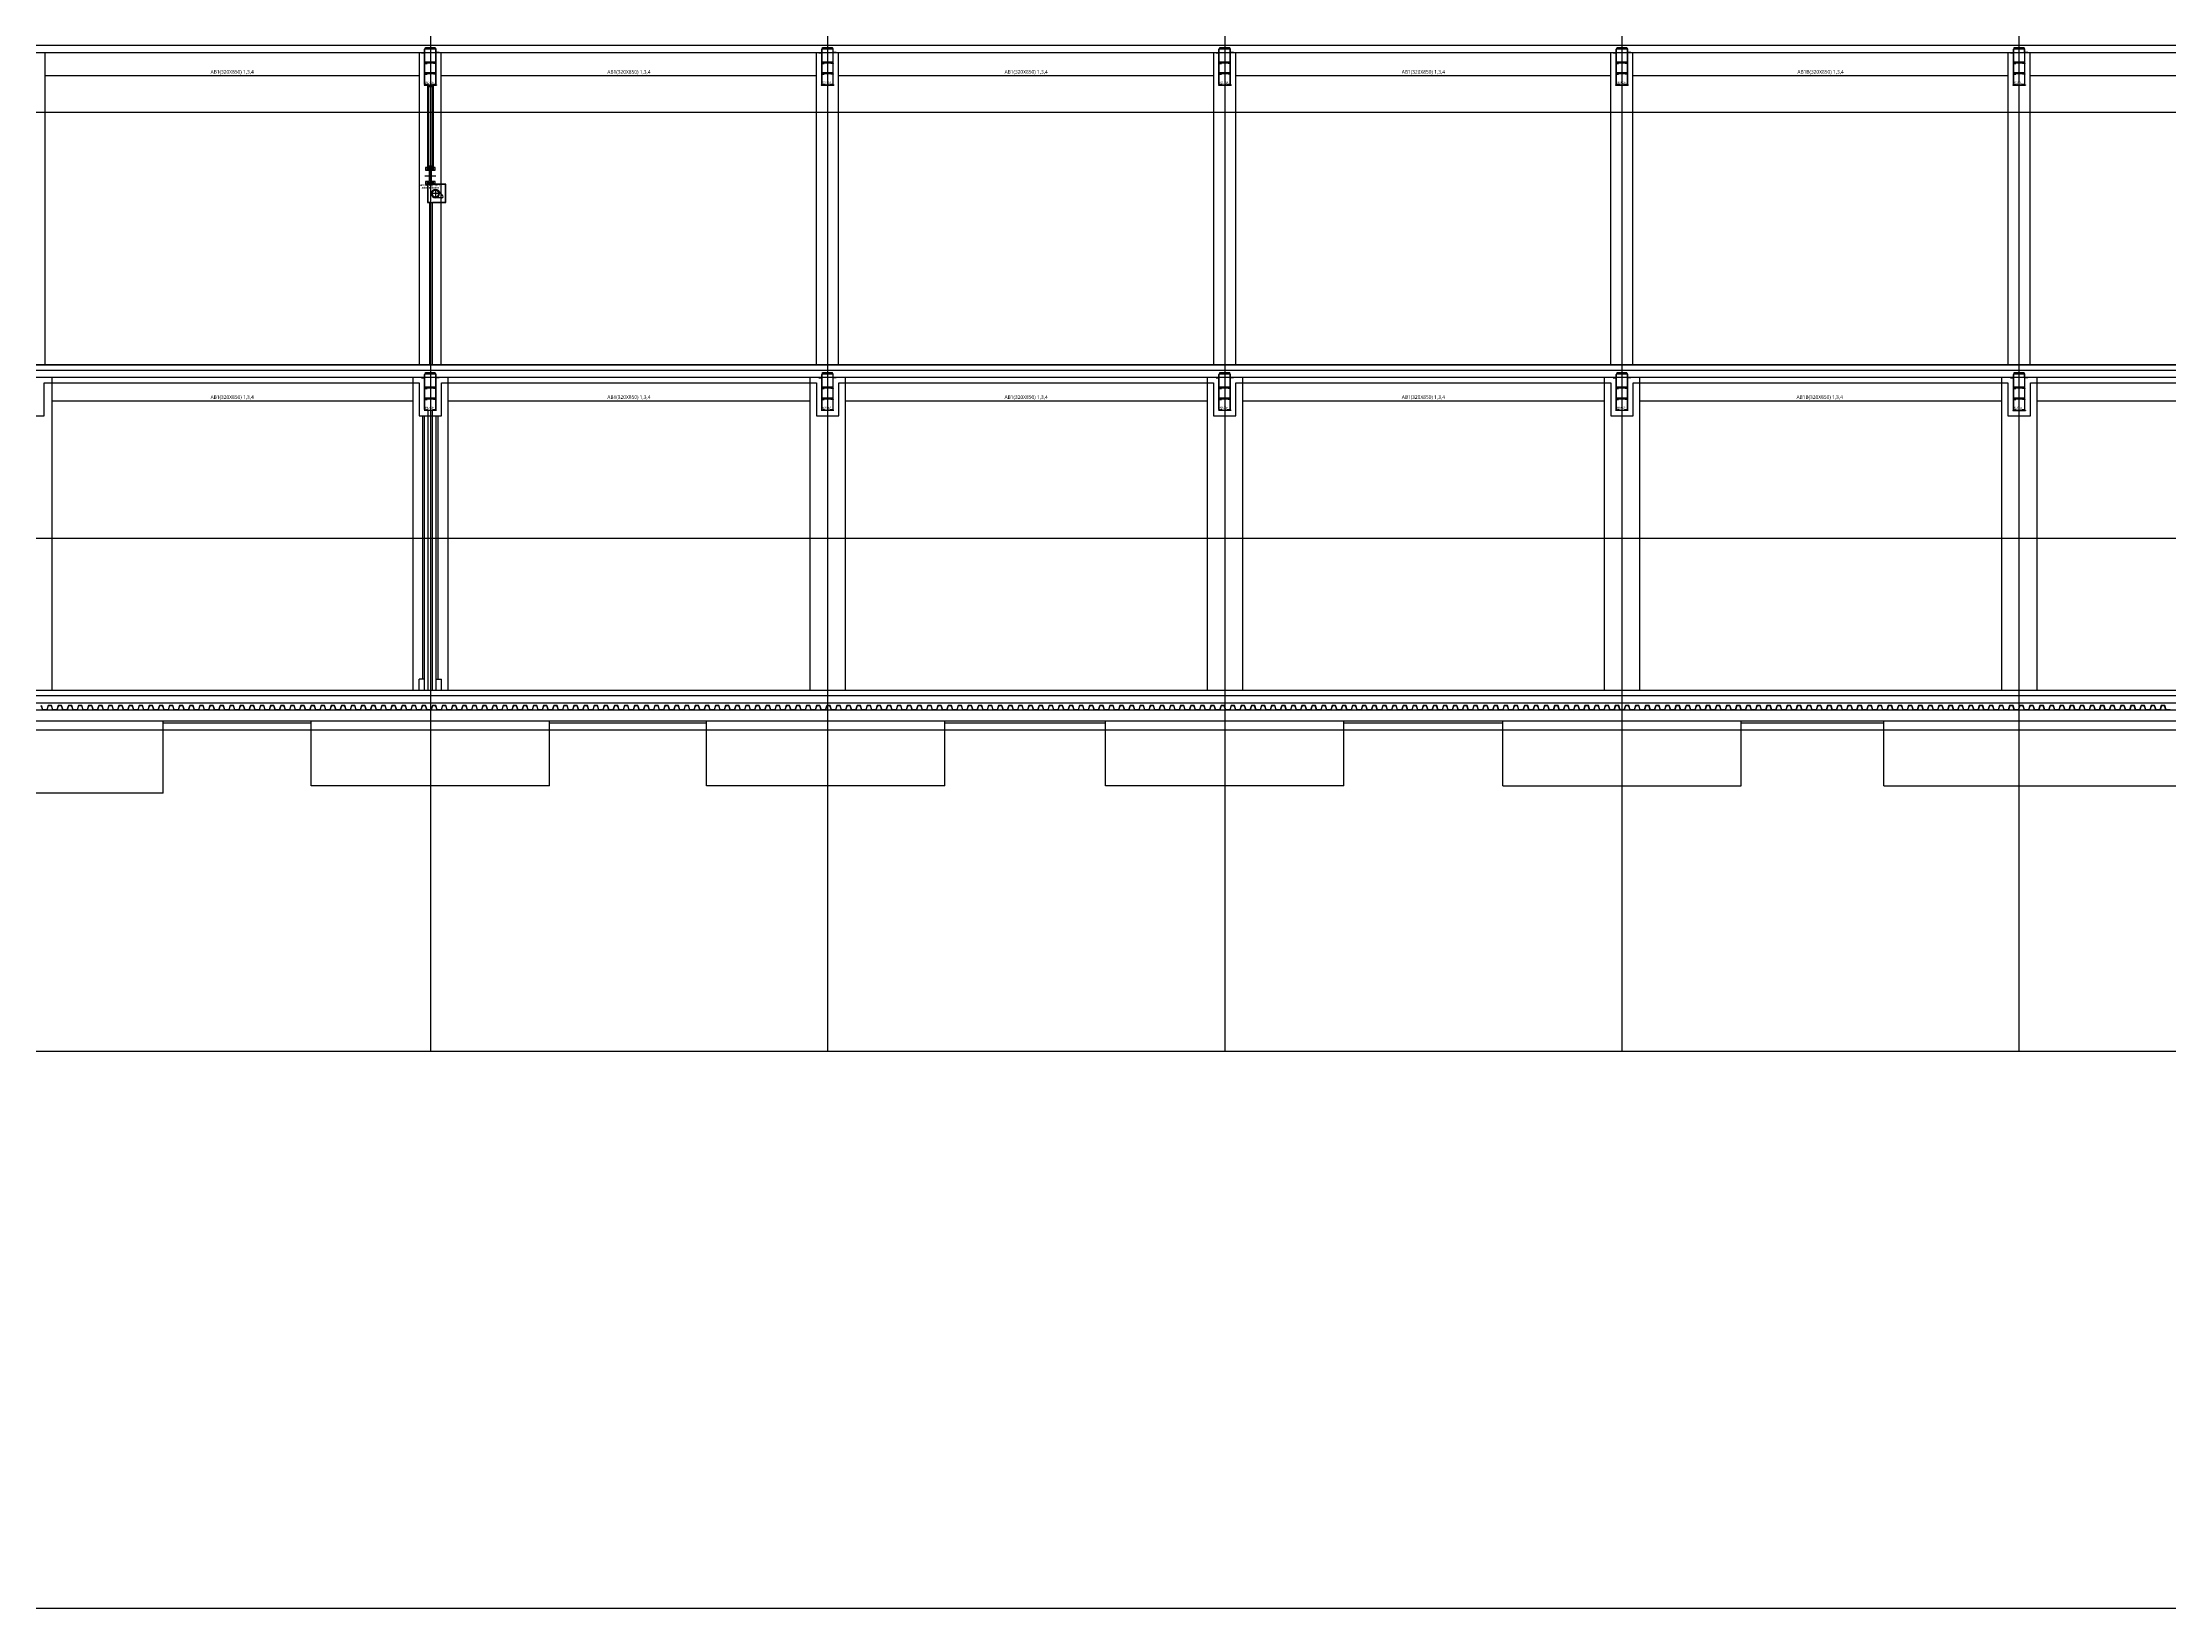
# Model space of a CAD drawing. Header units: millimetres. Extents: x -39468 to 212532, y -94717 to 83483.
# Drawn here: x 69381 to 128282, y -94717 to -51376 of the extents above; entities that cross this region are included whole.
import ezdxf
from ezdxf.enums import TextEntityAlignment as Align

# ---------------------------------------------------------------- set-up
doc = ezdxf.new("R2010")
doc.units = ezdxf.units.MM
doc.header["$LTSCALE"] = 300
doc.header["$MEASUREMENT"] = 0
for name, pattern in [('CEN', [62, 60, -1, 0, -1]), ('HIDDEN', [0.375, 0.25, -0.125]), ('XR-평면도$0$HID', [2, 1.1, -0.9]), ('주단면도-1$0$STD_CENTER', [66, 60, -2, 2, -2])]:
    doc.linetypes.add(name, pattern=pattern)
doc.layers.get('0').update_dxf_attribs({"linetype": 'CONTINUOUS'})
doc.layers.get('Defpoints').update_dxf_attribs({"color": 153, "linetype": 'CONTINUOUS'})
for name, color, linetype in [('##좌굴방지', 6, 'CONTINUOUS'), ('0OPEN', 1, 'XR-평면도$0$HID'), ('7FIN', 5, 'CONTINUOUS'), ('A-ELE4', 8, 'CONTINUOUS'), ('A-ELE6', 6, 'CONTINUOUS'), ('A-FLOR-GW', 6, 'CONTINUOUS'), ('A-WALL-DRY1', 7, 'CONTINUOUS'), ('AF_01_Xref_X열_SEC_REV_01$0$BIM', 2, 'CONTINUOUS'), ('S_CEN', 5, 'CEN'), ('SS2', 7, 'CONTINUOUS'), ('갈바륨 V-115', 141, 'CONTINUOUS'), ('저온단열', 160, 'CONTINUOUS'), ('주단면도-1$0$A-FIN-TYP1', 6, 'CONTINUOUS'), ('주단면도-1$0$A-ST-AXIS-CEN', 252, '주단면도-1$0$STD_CENTER'), ('주단면도-1$0$A-ST-CONC', 2, 'CONTINUOUS'), ('주단면도-1$0$저온단열', 160, 'CONTINUOUS'), ('충돌방지대 IN', 4, 'CONTINUOUS')]:
    doc.layers.add(name, color=color, linetype=linetype)
doc.layers.add('A-ELEV-LIN2', color=7, linetype='CONTINUOUS', lineweight=25)
doc.layers.add('A-XXXX-NPLT', color=144, linetype='CONTINUOUS', lineweight=15, plot=False)
doc.layers.add('Defpoint', color=161, linetype='CONTINUOUS', plot=False)
doc.layers.add('주단면도-1$0$Defpoint', color=161, linetype='CONTINUOUS', plot=False)
doc.styles.add('AF_01_Xref_X열_SEC_REV_01$0$TEXT', font='NanumGothicBold_0.ttf')
doc.styles.get("Standard").update_dxf_attribs({"font": 'NanumGothicBold.ttf'})
doc.styles.add('맑은고딕', font='malgun.ttf')
pattern_1 = [(45, (-57183.6069, -1604.5902), (-0.25, 0.25), [])]
pattern_2 = [(45, (-39223.6069, -1801.5902), (-0.25, 0.25), [])]
pattern_3 = [(45, (-44583.6069, -6781.5902), (-0.25, 0.25), [])]

# ---------------------------------------------------------------- blocks, each defined once
blk = doc.blocks.new('G$CB2CEE8CA')
at = {"layer": '0OPEN', "color": 8, "ltscale": 50}
for p, q in [((62, 0), (62, 4500)), ((137, 0), (137, 4500))]:
    blk.add_line(p, q, dxfattribs=at)
at = {"layer": 'A-ELE4', "ltscale": 0.5}
for p, q in [((339, 4741), (93, 4741)), ((216, 4864), (216, 4618)), ((419, 4682), (298, 4823)), ((395, 4625), (216, 4625))]:
    blk.add_line(p, q, dxfattribs=at)
at = {"layer": 'A-ELE4', "linetype": 'HIDDEN', "ltscale": 0.5, "const_width": 10}
blk.add_lwpolyline([(100, 4741), (100, 0)], dxfattribs=at)
at = {"layer": 'A-ELE4', "ltscale": 0.5, "extrusion": (0, 0, -1)}
for centre, major_axis, start_param, end_param in [((216, 4741), (116, 0), 1.570426353253877, 7.853611660433463), ((395, 4658), (0.1, 33.1), 0.0001623334191180881, 6.283347640598704)]:
    blk.add_ellipse(centre, major_axis=major_axis, ratio=1, start_param=start_param, end_param=end_param, dxfattribs=at)
at = {"layer": 'A-ELE4', "ltscale": 0.5}
blk.add_open_spline([(216, 4650), (212, 4650), (209, 4650), (200, 4651), (194, 4652), (183, 4656), (178, 4658), (168, 4663), (163, 4667), (154, 4674), (150, 4678), (142, 4687), (139, 4692), (133, 4702), (131, 4707), (127, 4718), (126, 4724), (125, 4735), (124, 4741), (125, 4752), (126, 4758), (129, 4769), (131, 4775), (136, 4785), (139, 4790), (145, 4799), (149, 4804), (158, 4812), (162, 4815), (172, 4821), (177, 4824), (188, 4828), (194, 4830), (205, 4832), (211, 4832), (222, 4832), (228, 4832), (239, 4829), (245, 4828), (256, 4823), (261, 4821), (270, 4814), (275, 4811), (283, 4803), (287, 4798), (294, 4789), (296, 4784), (301, 4773), (303, 4768), (306, 4757), (307, 4751), (307, 4739), (307, 4734), (305, 4722), (304, 4717), (300, 4706), (298, 4700), (292, 4690), (289, 4686), (281, 4677), (277, 4673), (268, 4666), (263, 4663), (253, 4657), (247, 4655), (236, 4652), (230, 4651), (222, 4650), (219, 4650), (216, 4650)], degree=3, knots=[1.570748, 1.570748, 1.570748, 1.570748, 1.683574, 1.683574, 1.873365, 1.873365, 2.063157, 2.063157, 2.252948, 2.252948, 2.442739, 2.442739, 2.632531, 2.632531, 2.822322, 2.822322, 3.012113, 3.012113, 3.201905, 3.201905, 3.391696, 3.391696, 3.581487, 3.581487, 3.771279, 3.771279, 3.96107, 3.96107, 4.150861, 4.150861, 4.340653, 4.340653, 4.530444, 4.530444, 4.720235, 4.720235, 4.910027, 4.910027, 5.099818, 5.099818, 5.289609, 5.289609, 5.479401, 5.479401, 5.669192, 5.669192, 5.858983, 5.858983, 6.048775, 6.048775, 6.238566, 6.238566, 6.428357, 6.428357, 6.618149, 6.618149, 6.80794, 6.80794, 6.997731, 6.997731, 7.187523, 7.187523, 7.377314, 7.377314, 7.567106, 7.567106, 7.756897, 7.756897, 7.853933, 7.853933, 7.853933, 7.853933], dxfattribs=at)
at = {"layer": 'A-ELE6', "ltscale": 0.5}
blk.add_lwpolyline([(500, 5000), (0, 5000), (0, 4500), (500, 4500)], close=True, dxfattribs=at)
for points in [[(132, 4508), (492, 4508), (492, 4992), (8, 4992), (8, 4508), (67, 4508)], [(67, 4508), (67, 4500)], [(132, 4508), (132, 4500)]]:
    blk.add_lwpolyline(points, dxfattribs=at)
blk = doc.blocks.new('G$C4901A332')
h = blk.add_hatch()
h.set_pattern_fill('ANSI31', color=252, scale=0.1, angle=45, style=0)
h.set_pattern_definition(pattern_1)
h.paths.add_polyline_path([(82, 902), (82, 952), (91, 952), (91, 902)])
h = blk.add_hatch()
h.set_pattern_fill('ANSI31', color=252, scale=0.1, angle=45, style=0)
h.set_pattern_definition(pattern_1)
h.paths.add_polyline_path([(217, 1016), (267, 1016), (267, 1007), (217, 1007)])
h = blk.add_hatch()
h.set_pattern_fill('ANSI31', color=252, scale=0.1, angle=45, style=0)
h.set_pattern_definition(pattern_1)
h.paths.add_polyline_path([(402, 902), (402, 952), (393, 952), (393, 902)])
at = {"layer": '##좌굴방지'}
for points in [[(394, 609), (90, 609), (90, 603), (150, 603), (150, 609)], [(98, 609), (98, 649), (386, 649), (386, 609)], [(394, 609), (394, 603), (334, 603), (334, 609)], [(394, 309), (90, 309), (90, 303), (150, 303), (150, 309)], [(98, 309), (98, 349), (386, 349), (386, 309)], [(394, 309), (394, 303), (334, 303), (334, 309)]]:
    blk.add_lwpolyline(points, dxfattribs=at)
at = {"color": 2, "linetype": 'Continuous'}
for p, q in [((0, 906), (70, 906)), ((0, 906), (0, 898)), ((0, 898), (70, 898)), ((82, 902), (82, 995)), ((82, 902), (91, 902)), ((82, 26), (82, 886)), ((90, 26), (90, 886)), ((91, 902), (91, 995)), ((103, 1016), (381, 1016)), ((103, 1007), (381, 1007)), ((393, 902), (393, 995)), ((402, 902), (393, 902)), ((394, 26), (394, 886)), ((402, 902), (402, 995)), ((402, 26), (402, 886)), ((484, 906), (414, 906)), ((484, 898), (414, 898)), ((484, 906), (484, 898)), ((102, 14), (172, 14)), ((102, 6), (172, 6)), ((172, 6), (172, 14)), ((382, 14), (312, 14)), ((312, 6), (312, 14)), ((382, 6), (312, 6))]:
    blk.add_line(p, q, dxfattribs=at)
at = {"color": 3, "linetype": 'Continuous'}
for p, q in [((106, 1016), (106, 1046)), ((106, 1046), (378, 1046)), ((106, 1016), (378, 1016)), ((378, 1016), (378, 1046)), ((67, 6), (417, 6)), ((67, 6), (67, 0)), ((67, 0), (417, 0)), ((417, 6), (417, 0))]:
    blk.add_line(p, q, dxfattribs=at)
at = {"color": 2, "linetype": 'Continuous'}
for centre, radius, start, end in [((70, 886), 20, 0, 90), ((70, 886), 12, 0, 90), ((103, 995), 21, 90, 180), ((103, 995), 12, 90, 180), ((381, 995), 21, 0, 90), ((381, 995), 12, 0, 90), ((414, 886), 20, 90, 180), ((414, 886), 12, 90, 180), ((102, 26), 20, 180, 270), ((102, 26), 12, 180, 270), ((382, 26), 20, 270, 0), ((382, 26), 12, 270, 0)]:
    blk.add_arc(centre, radius, start, end, dxfattribs=at)
at = {"layer": 'Defpoint', "linetype": 'Continuous'}
for s, p in [('AG11 (1,3,4)', (102, 81)), ('320 X 1106', (102, 41))]:
    blk.add_text(s, height=30, dxfattribs=at).set_placement(p, align=Align.MIDDLE_LEFT)
blk = doc.blocks.new('G$CD00F7EC8')
h = blk.add_hatch()
h.set_pattern_fill('ANSI31', color=252, scale=0.1, angle=45, style=0)
h.set_pattern_definition(pattern_2)
h.paths.add_polyline_path([(82, 905), (82, 955), (91, 955), (91, 905)])
h = blk.add_hatch()
h.set_pattern_fill('ANSI31', color=252, scale=0.1, angle=45, style=0)
h.set_pattern_definition(pattern_2)
h.paths.add_polyline_path([(217, 1019), (267, 1019), (267, 1010), (217, 1010)])
h = blk.add_hatch()
h.set_pattern_fill('ANSI31', color=252, scale=0.1, angle=45, style=0)
h.set_pattern_definition(pattern_2)
h.paths.add_polyline_path([(402, 905), (402, 955), (393, 955), (393, 905)])
at = {"layer": '##좌굴방지'}
for points in [[(398, 612), (90, 612), (90, 606), (150, 606), (150, 612)], [(98, 612), (98, 652), (390, 652), (390, 612)], [(398, 612), (398, 606), (338, 606), (338, 612)], [(394, 312), (90, 312), (90, 306), (150, 306), (150, 312)], [(98, 312), (98, 352), (386, 352), (386, 312)], [(394, 312), (394, 306), (334, 306), (334, 312)]]:
    blk.add_lwpolyline(points, dxfattribs=at)
at = {"color": 2, "linetype": 'Continuous'}
for p, q in [((0, 909), (70, 909)), ((0, 909), (0, 901)), ((0, 901), (70, 901)), ((82, 905), (82, 998)), ((82, 905), (91, 905)), ((82, 29), (82, 889)), ((90, 29), (90, 889)), ((91, 905), (91, 998)), ((103, 1019), (381, 1019)), ((103, 1010), (381, 1010)), ((393, 905), (393, 998)), ((402, 905), (393, 905)), ((394, 29), (394, 889)), ((402, 905), (402, 998)), ((402, 29), (402, 889)), ((484, 909), (414, 909)), ((484, 901), (414, 901)), ((484, 909), (484, 901)), ((102, 17), (172, 17)), ((102, 9), (172, 9)), ((172, 9), (172, 17)), ((382, 17), (312, 17)), ((312, 9), (312, 17)), ((382, 9), (312, 9))]:
    blk.add_line(p, q, dxfattribs=at)
at = {"color": 3, "linetype": 'Continuous'}
for p, q in [((107, 1019), (107, 1049)), ((107, 1049), (377, 1049)), ((107, 1019), (377, 1019)), ((377, 1019), (377, 1049)), ((67, 9), (417, 9)), ((67, 9), (67, 0)), ((67, 0), (417, 0)), ((417, 9), (417, 0))]:
    blk.add_line(p, q, dxfattribs=at)
at = {"color": 2, "linetype": 'Continuous'}
for centre, radius, start, end in [((70, 889), 20, 0, 90), ((70, 889), 12, 0, 90), ((103, 998), 21, 90, 180), ((103, 998), 12, 90, 180), ((381, 998), 21, 0, 90), ((381, 998), 12, 0, 90), ((414, 889), 20, 90, 180), ((414, 889), 12, 90, 180), ((102, 29), 20, 180, 270), ((102, 29), 12, 180, 270), ((382, 29), 20, 270, 0), ((382, 29), 12, 270, 0)]:
    blk.add_arc(centre, radius, start, end, dxfattribs=at)
at = {"layer": 'Defpoint', "linetype": 'Continuous'}
for s, p in [('AG11F (1,4)', (102, 84)), ('320 X 1109', (102, 44))]:
    blk.add_text(s, height=30, dxfattribs=at).set_placement(p, align=Align.MIDDLE_LEFT)
blk = doc.blocks.new('AF_01_Xref_X열_SEC_REV_01$0$방화셔터상부')
at = {"layer": 'AF_01_Xref_X열_SEC_REV_01$0$BIM', "color": 6}
blk.add_lwpolyline([(-130, 157), (-34, 157), (-34, -157), (-130, -157), (-130, -230), (130, -230), (130, -157), (34, -157), (34, 157), (130, 157), (130, 230), (-130, 230)], close=True, dxfattribs=at)
at = {"layer": 'AF_01_Xref_X열_SEC_REV_01$0$BIM'}
blk.add_lwpolyline([(-100, 187), (-20, 187, -0.414214), (-4, 171), (-4, -171, -0.414214), (-20, -187), (-100, -187), (-100, -200), (100, -200), (100, -187), (20, -187, -0.414214), (4, -171), (4, 171, -0.414214), (20, 187), (100, 187), (100, 200), (-100, 200)], format="xyb", close=True, dxfattribs=at)
at = {"layer": 'Defpoints'}
for p, q in [((-150, 0), (150, 0)), ((0, -250), (0, 250))]:
    blk.add_line(p, q, dxfattribs=at)
at = {"layer": 'Defpoints', "style": 'AF_01_Xref_X열_SEC_REV_01$0$TEXT'}
for s, p in [('SB7,SB40(방화구획)', (0, -255)), ('400X200X8X13', (0, -331))]:
    blk.add_text(s, height=50, dxfattribs=at).set_placement(p, align=Align.MIDDLE_CENTER)
blk = doc.blocks.new('G$C9AB9E2BC')
h = blk.add_hatch()
h.set_pattern_fill('ANSI31', color=252, scale=0.1, angle=45, style=0)
h.set_pattern_definition(pattern_3)
h.paths.add_polyline_path([(82, 905), (82, 955), (91, 955), (91, 905)])
h = blk.add_hatch()
h.set_pattern_fill('ANSI31', color=252, scale=0.1, angle=45, style=0)
h.set_pattern_definition(pattern_3)
h.paths.add_polyline_path([(217, 1019), (267, 1019), (267, 1010), (217, 1010)])
h = blk.add_hatch()
h.set_pattern_fill('ANSI31', color=252, scale=0.1, angle=45, style=0)
h.set_pattern_definition(pattern_3)
h.paths.add_polyline_path([(402, 905), (402, 955), (393, 955), (393, 905)])
at = {"layer": '##좌굴방지'}
for points in [[(394, 612), (90, 612), (90, 606), (150, 606), (150, 612)], [(98, 612), (98, 652), (386, 652), (386, 612)], [(394, 612), (394, 606), (334, 606), (334, 612)], [(394, 312), (90, 312), (90, 306), (150, 306), (150, 312)], [(98, 312), (98, 352), (386, 352), (386, 312)], [(394, 312), (394, 306), (334, 306), (334, 312)]]:
    blk.add_lwpolyline(points, dxfattribs=at)
at = {"color": 2, "linetype": 'Continuous'}
for p, q in [((0, 909), (70, 909)), ((0, 909), (0, 901)), ((0, 901), (70, 901)), ((82, 905), (82, 995)), ((82, 905), (91, 905)), ((82, 29), (82, 889)), ((90, 29), (90, 889)), ((91, 905), (91, 995)), ((106, 1019), (378, 1019)), ((106, 1010), (378, 1010)), ((393, 905), (393, 995)), ((402, 905), (393, 905)), ((394, 29), (394, 889)), ((402, 905), (402, 995)), ((402, 29), (402, 889)), ((484, 909), (414, 909)), ((484, 901), (414, 901)), ((484, 909), (484, 901)), ((102, 17), (172, 17)), ((102, 9), (172, 9)), ((172, 9), (172, 17)), ((382, 17), (312, 17)), ((312, 9), (312, 17)), ((382, 9), (312, 9))]:
    blk.add_line(p, q, dxfattribs=at)
at = {"color": 3, "linetype": 'Continuous'}
for p, q in [((107, 1019), (107, 1049)), ((107, 1049), (377, 1049)), ((107, 1019), (377, 1019)), ((377, 1019), (377, 1049)), ((67, 9), (417, 9)), ((67, 9), (67, 0)), ((67, 0), (417, 0)), ((417, 9), (417, 0))]:
    blk.add_line(p, q, dxfattribs=at)
at = {"color": 2, "linetype": 'Continuous'}
for centre, radius, start, end in [((70, 889), 20, 0, 90), ((70, 889), 12, 0, 90), ((106, 995), 24, 90, 180), ((106, 995), 15, 90, 180), ((378, 995), 24, 0, 90), ((378, 995), 15, 0, 90), ((414, 889), 20, 90, 180), ((414, 889), 12, 90, 180), ((102, 29), 20, 180, 270), ((102, 29), 12, 180, 270), ((382, 29), 20, 270, 0), ((382, 29), 12, 270, 0)]:
    blk.add_arc(centre, radius, start, end, dxfattribs=at)
at = {"layer": 'Defpoint', "linetype": 'Continuous'}
for s, p in [('AG11A (3)', (102, 84)), ('320 X 1109', (102, 44))]:
    blk.add_text(s, height=30, dxfattribs=at).set_placement(p, align=Align.MIDDLE_LEFT)

msp = doc.modelspace()

# ---------------------------------------------------------------- linework, layer by layer
for p, q in [((69449, -60298, 103000), (69449, -51648, 103000)), ((79816, -60298, 103000), (79816, -51648, 103000)), ((80424, -60298, 103000), (80424, -51648, 103000)), ((90816, -60298, 103000), (90816, -51648, 103000)), ((91424, -60298, 103000), (91424, -51648, 103000)), ((101816, -60298, 103000), (101816, -51648, 103000)), ((102424, -60298, 103000), (102424, -51648, 103000)), ((112816, -60298, 103000), (112816, -51648, 103000)), ((113424, -60298, 103000), (113424, -51648, 103000)), ((123816, -60298, 103000), (123816, -51648, 103000)), ((124424, -60298, 103000), (124424, -51648, 103000)), ((69634, -60648, 103000), (69634, -69298, 103000)), ((79631, -60648, 103000), (79631, -69298, 103000)), ((80609, -60648, 103000), (80609, -69298, 103000)), ((90631, -60648, 103000), (90631, -69298, 103000)), ((91609, -60648, 103000), (91609, -69298, 103000)), ((101631, -60648, 103000), (101631, -69298, 103000)), ((102609, -60648, 103000), (102609, -69298, 103000)), ((112631, -60648, 103000), (112631, -69298, 103000)), ((113609, -60648, 103000), (113609, -69298, 103000)), ((123631, -60648, 103000), (123631, -69298, 103000)), ((124609, -60648, 103000), (124609, -69298, 103000))]:
    msp.add_line(p, q)
at = {"layer": '7FIN'}
for points in [[(91340, -69848), (91225, -69848), (91185, -69733), (91100, -69733), (91060, -69848), (90945, -69848), (90905, -69733), (90820, -69733), (90780, -69848), (90665, -69848), (90625, -69733), (90540, -69733), (90500, -69848), (90385, -69848), (90345, -69733), (90260, -69733), (90220, -69848), (90105, -69848), (90065, -69733), (89980, -69733), (89940, -69848), (89825, -69848), (89785, -69733), (89700, -69733), (89660, -69848), (89545, -69848), (89505, -69733), (89420, -69733), (89380, -69848), (89265, -69848), (89225, -69733), (89140, -69733), (89100, -69848), (88985, -69848), (88945, -69733), (88860, -69733), (88820, -69848), (88705, -69848), (88665, -69733), (88580, -69733), (88540, -69848), (88425, -69848), (88385, -69733), (88300, -69733), (88260, -69848), (88145, -69848), (88105, -69733), (88020, -69733), (87980, -69848), (87865, -69848), (87825, -69733), (87740, -69733), (87700, -69848), (87585, -69848), (87545, -69733), (87460, -69733), (87420, -69848), (87305, -69848), (87265, -69733), (87180, -69733), (87140, -69848), (87025, -69848), (86985, -69733), (86900, -69733), (86860, -69848), (86745, -69848), (86705, -69733), (86620, -69733), (86580, -69848), (86465, -69848), (86425, -69733), (86340, -69733), (86300, -69848), (86185, -69848), (86145, -69733), (86060, -69733), (86020, -69848), (85905, -69848), (85865, -69733), (85780, -69733), (85740, -69848), (85625, -69848), (85585, -69733), (85500, -69733), (85460, -69848), (85345, -69848), (85305, -69733), (85220, -69733), (85180, -69848), (85065, -69848), (85025, -69733), (84940, -69733), (84900, -69848), (84785, -69848), (84745, -69733), (84660, -69733), (84620, -69848), (84505, -69848), (84465, -69733), (84380, -69733), (84340, -69848), (84225, -69848), (84185, -69733), (84100, -69733), (84060, -69848), (83945, -69848), (83905, -69733), (83820, -69733), (83780, -69848), (83665, -69848), (83625, -69733), (83540, -69733), (83500, -69848), (83385, -69848), (83345, -69733), (83260, -69733), (83220, -69848), (83105, -69848), (83065, -69733), (82980, -69733), (82940, -69848), (82825, -69848), (82785, -69733), (82700, -69733), (82660, -69848), (82545, -69848), (82505, -69733), (82420, -69733), (82380, -69848), (82265, -69848), (82225, -69733), (82140, -69733), (82100, -69848), (81985, -69848), (81945, -69733), (81860, -69733), (81820, -69848), (81705, -69848), (81665, -69733), (81580, -69733), (81540, -69848), (81425, -69848), (81385, -69733), (81300, -69733), (81260, -69848), (81145, -69848), (81105, -69733), (81020, -69733), (80980, -69848), (80865, -69848), (80825, -69733), (80740, -69733), (80700, -69848), (80585, -69848), (80545, -69733), (80460, -69733), (80420, -69848), (80305, -69848), (80265, -69733), (80180, -69733), (80140, -69848), (80025, -69848), (79985, -69733), (79900, -69733), (79860, -69848), (79745, -69848), (79705, -69733), (79620, -69733), (79580, -69848), (79465, -69848), (79425, -69733), (79340, -69733), (79300, -69848), (79185, -69848), (79145, -69733), (79060, -69733), (79020, -69848), (78905, -69848), (78865, -69733), (78780, -69733), (78740, -69848), (78625, -69848), (78585, -69733), (78500, -69733), (78460, -69848), (78345, -69848), (78305, -69733), (78220, -69733), (78180, -69848), (78065, -69848), (78025, -69733), (77940, -69733), (77900, -69848), (77785, -69848), (77745, -69733), (77660, -69733), (77620, -69848), (77505, -69848), (77465, -69733), (77380, -69733), (77340, -69848), (77225, -69848), (77185, -69733), (77100, -69733), (77060, -69848), (76945, -69848), (76905, -69733), (76820, -69733), (76780, -69848), (76665, -69848), (76625, -69733), (76540, -69733), (76500, -69848), (76385, -69848), (76345, -69733), (76260, -69733), (76220, -69848), (76105, -69848), (76065, -69733), (75980, -69733), (75940, -69848), (75825, -69848), (75785, -69733), (75700, -69733), (75660, -69848), (75545, -69848), (75505, -69733), (75420, -69733), (75380, -69848), (75265, -69848), (75225, -69733), (75140, -69733), (75100, -69848), (74985, -69848), (74945, -69733), (74860, -69733), (74820, -69848), (74705, -69848), (74665, -69733), (74580, -69733), (74540, -69848), (74425, -69848), (74385, -69733), (74300, -69733), (74260, -69848), (74145, -69848), (74105, -69733), (74020, -69733), (73980, -69848), (73865, -69848), (73825, -69733), (73740, -69733), (73700, -69848), (73585, -69848), (73545, -69733), (73460, -69733), (73420, -69848), (73305, -69848), (73265, -69733), (73180, -69733), (73140, -69848), (73025, -69848), (72985, -69733), (72900, -69733), (72860, -69848), (72745, -69848), (72705, -69733), (72620, -69733), (72580, -69848), (72465, -69848), (72425, -69733), (72340, -69733), (72300, -69848), (72185, -69848), (72145, -69733), (72060, -69733), (72020, -69848), (71905, -69848), (71865, -69733), (71780, -69733), (71740, -69848), (71625, -69848), (71585, -69733), (71500, -69733), (71460, -69848), (71345, -69848), (71305, -69733), (71220, -69733), (71180, -69848), (71065, -69848), (71025, -69733), (70940, -69733), (70900, -69848), (70785, -69848), (70745, -69733), (70660, -69733), (70620, -69848), (70505, -69848), (70465, -69733), (70380, -69733), (70340, -69848), (70225, -69848), (70185, -69733), (70100, -69733), (70060, -69848), (69945, -69848), (69905, -69733), (69820, -69733), (69780, -69848), (69665, -69848), (69625, -69733), (69540, -69733), (69500, -69848), (69385, -69848), (69345, -69733)], [(91340, -69832), (91336, -69843), (91229, -69843), (91189, -69728), (91096, -69728), (91056, -69843), (90949, -69843), (90909, -69728), (90816, -69728), (90776, -69843), (90669, -69843), (90629, -69728), (90536, -69728), (90496, -69843), (90389, -69843), (90349, -69728), (90256, -69728), (90216, -69843), (90109, -69843), (90069, -69728), (89976, -69728), (89936, -69843), (89829, -69843), (89789, -69728), (89696, -69728), (89656, -69843), (89549, -69843), (89509, -69728), (89416, -69728), (89376, -69843), (89269, -69843), (89229, -69728), (89136, -69728), (89096, -69843), (88989, -69843), (88949, -69728), (88856, -69728), (88816, -69843), (88709, -69843), (88669, -69728), (88576, -69728), (88536, -69843), (88429, -69843), (88389, -69728), (88296, -69728), (88256, -69843), (88149, -69843), (88109, -69728), (88016, -69728), (87976, -69843), (87869, -69843), (87829, -69728), (87736, -69728), (87696, -69843), (87589, -69843), (87549, -69728), (87456, -69728), (87416, -69843), (87309, -69843), (87269, -69728), (87176, -69728), (87136, -69843), (87029, -69843), (86989, -69728), (86896, -69728), (86856, -69843), (86748, -69843), (86709, -69728), (86616, -69728), (86576, -69843), (86469, -69843), (86429, -69728), (86336, -69728), (86296, -69843), (86189, -69843), (86149, -69728), (86056, -69728), (86016, -69843), (85909, -69843), (85869, -69728), (85776, -69728), (85736, -69843), (85628, -69843), (85589, -69728), (85496, -69728), (85456, -69843), (85349, -69843), (85309, -69728), (85216, -69728), (85176, -69843), (85069, -69843), (85029, -69728), (84936, -69728), (84896, -69843), (84789, -69843), (84749, -69728), (84656, -69728), (84616, -69843), (84508, -69843), (84469, -69728), (84376, -69728), (84336, -69843), (84229, -69843), (84189, -69728), (84096, -69728), (84056, -69843), (83949, -69843), (83909, -69728), (83816, -69728), (83776, -69843), (83669, -69843), (83629, -69728), (83536, -69728), (83496, -69843), (83388, -69843), (83349, -69728), (83256, -69728), (83216, -69843), (83109, -69843), (83069, -69728), (82976, -69728), (82936, -69843), (82829, -69843), (82789, -69728), (82696, -69728), (82656, -69843), (82549, -69843), (82509, -69728), (82416, -69728), (82376, -69843), (82268, -69843), (82229, -69728), (82136, -69728), (82096, -69843), (81989, -69843), (81949, -69728), (81856, -69728), (81816, -69843), (81709, -69843), (81669, -69728), (81576, -69728), (81536, -69843), (81429, -69843), (81389, -69728), (81296, -69728), (81256, -69843), (81148, -69843), (81109, -69728), (81016, -69728), (80976, -69843), (80869, -69843), (80829, -69728), (80736, -69728), (80696, -69843), (80589, -69843), (80549, -69728), (80456, -69728), (80416, -69843), (80309, -69843), (80269, -69728), (80176, -69728), (80136, -69843), (80028, -69843), (79989, -69728), (79896, -69728), (79856, -69843), (79749, -69843), (79709, -69728), (79616, -69728), (79576, -69843), (79469, -69843), (79429, -69728), (79336, -69728), (79296, -69843), (79189, -69843), (79149, -69728), (79056, -69728), (79016, -69843), (78908, -69843), (78869, -69728), (78776, -69728), (78736, -69843), (78629, -69843), (78589, -69728), (78496, -69728), (78456, -69843), (78349, -69843), (78309, -69728), (78216, -69728), (78176, -69843), (78069, -69843), (78029, -69728), (77936, -69728), (77896, -69843), (77788, -69843), (77749, -69728), (77656, -69728), (77616, -69843), (77509, -69843), (77469, -69728), (77376, -69728), (77336, -69843), (77229, -69843), (77189, -69728), (77096, -69728), (77056, -69843), (76949, -69843), (76909, -69728), (76816, -69728), (76776, -69843), (76668, -69843), (76629, -69728), (76536, -69728), (76496, -69843), (76389, -69843), (76349, -69728), (76256, -69728), (76216, -69843), (76109, -69843), (76069, -69728), (75976, -69728), (75936, -69843), (75829, -69843), (75789, -69728), (75696, -69728), (75656, -69843), (75548, -69843), (75509, -69728), (75416, -69728), (75376, -69843), (75269, -69843), (75229, -69728), (75136, -69728), (75096, -69843), (74989, -69843), (74949, -69728), (74856, -69728), (74816, -69843), (74709, -69843), (74669, -69728), (74576, -69728), (74536, -69843), (74428, -69843), (74389, -69728), (74296, -69728), (74256, -69843), (74149, -69843), (74109, -69728), (74016, -69728), (73976, -69843), (73869, -69843), (73829, -69728), (73736, -69728), (73696, -69843), (73589, -69843), (73549, -69728), (73456, -69728), (73416, -69843), (73308, -69843), (73269, -69728), (73176, -69728), (73136, -69843), (73029, -69843), (72989, -69728), (72896, -69728), (72856, -69843), (72749, -69843), (72709, -69728), (72616, -69728), (72576, -69843), (72469, -69843), (72429, -69728), (72336, -69728), (72296, -69843), (72188, -69843), (72149, -69728), (72056, -69728), (72016, -69843), (71909, -69843), (71869, -69728), (71776, -69728), (71736, -69843), (71629, -69843), (71589, -69728), (71496, -69728), (71456, -69843), (71349, -69843), (71309, -69728), (71216, -69728), (71176, -69843), (71068, -69843), (71029, -69728), (70936, -69728), (70896, -69843), (70789, -69843), (70749, -69728), (70656, -69728), (70616, -69843), (70509, -69843), (70469, -69728), (70376, -69728), (70336, -69843), (70229, -69843), (70189, -69728), (70096, -69728), (70056, -69843), (69948, -69843), (69909, -69728), (69816, -69728), (69776, -69843), (69669, -69843), (69629, -69728), (69536, -69728), (69496, -69843), (69389, -69843), (69349, -69728)], [(128296, -69843), (128189, -69843), (128149, -69728), (128056, -69728), (128016, -69843), (127909, -69843), (127869, -69728), (127776, -69728), (127736, -69843), (127629, -69843), (127589, -69728), (127496, -69728), (127456, -69843), (127349, -69843), (127309, -69728), (127216, -69728), (127176, -69843), (127069, -69843), (127029, -69728), (126936, -69728), (126896, -69843), (126789, -69843), (126749, -69728), (126656, -69728), (126616, -69843), (126509, -69843), (126469, -69728), (126376, -69728), (126336, -69843), (126229, -69843), (126189, -69728), (126096, -69728), (126056, -69843), (125949, -69843), (125909, -69728), (125816, -69728), (125776, -69843), (125669, -69843), (125629, -69728), (125536, -69728), (125496, -69843), (125389, -69843), (125349, -69728), (125256, -69728), (125216, -69843), (125109, -69843), (125069, -69728), (124976, -69728), (124936, -69843), (124829, -69843), (124789, -69728), (124696, -69728), (124656, -69843), (124549, -69843), (124509, -69728), (124416, -69728), (124376, -69843), (124269, -69843), (124229, -69728), (124136, -69728), (124096, -69843), (123989, -69843), (123949, -69728), (123856, -69728), (123816, -69843), (123708, -69843), (123669, -69728), (123576, -69728), (123536, -69843), (123429, -69843), (123389, -69728), (123296, -69728), (123256, -69843), (123149, -69843), (123109, -69728), (123016, -69728), (122976, -69843), (122869, -69843), (122829, -69728), (122736, -69728), (122696, -69843), (122588, -69843), (122549, -69728), (122456, -69728), (122416, -69843), (122309, -69843), (122269, -69728), (122176, -69728), (122136, -69843), (122029, -69843), (121989, -69728), (121896, -69728), (121856, -69843), (121749, -69843), (121709, -69728), (121616, -69728), (121576, -69843), (121468, -69843), (121429, -69728), (121336, -69728), (121296, -69843), (121189, -69843), (121149, -69728), (121056, -69728), (121016, -69843), (120909, -69843), (120869, -69728), (120776, -69728), (120736, -69843), (120629, -69843), (120589, -69728), (120496, -69728), (120456, -69843), (120348, -69843), (120309, -69728), (120216, -69728), (120176, -69843), (120069, -69843), (120029, -69728), (119936, -69728), (119896, -69843), (119789, -69843), (119749, -69728), (119656, -69728), (119616, -69843), (119509, -69843), (119469, -69728), (119376, -69728), (119336, -69843), (119228, -69843), (119189, -69728), (119096, -69728), (119056, -69843), (118949, -69843), (118909, -69728), (118816, -69728), (118776, -69843), (118669, -69843), (118629, -69728), (118536, -69728), (118496, -69843), (118389, -69843), (118349, -69728), (118256, -69728), (118216, -69843), (118108, -69843), (118069, -69728), (117976, -69728), (117936, -69843), (117829, -69843), (117789, -69728), (117696, -69728), (117656, -69843), (117549, -69843), (117509, -69728), (117416, -69728), (117376, -69843), (117269, -69843), (117229, -69728), (117136, -69728), (117096, -69843), (116988, -69843), (116949, -69728), (116856, -69728), (116816, -69843), (116709, -69843), (116669, -69728), (116576, -69728), (116536, -69843), (116429, -69843), (116389, -69728), (116296, -69728), (116256, -69843), (116149, -69843), (116109, -69728), (116016, -69728), (115976, -69843), (115868, -69843), (115829, -69728), (115736, -69728), (115696, -69843), (115589, -69843), (115549, -69728), (115456, -69728), (115416, -69843), (115309, -69843), (115269, -69728), (115176, -69728), (115136, -69843), (115029, -69843), (114989, -69728), (114896, -69728), (114856, -69843), (114748, -69843), (114709, -69728), (114616, -69728), (114576, -69843), (114469, -69843), (114429, -69728), (114336, -69728), (114296, -69843), (114189, -69843), (114149, -69728), (114056, -69728), (114016, -69843), (113909, -69843), (113869, -69728), (113776, -69728), (113736, -69843), (113628, -69843), (113589, -69728), (113496, -69728), (113456, -69843), (113349, -69843), (113309, -69728), (113216, -69728), (113176, -69843), (113069, -69843), (113029, -69728), (112936, -69728), (112896, -69843), (112789, -69843), (112749, -69728), (112656, -69728), (112616, -69843), (112508, -69843), (112469, -69728), (112376, -69728), (112336, -69843), (112229, -69843), (112189, -69728), (112096, -69728), (112056, -69843), (111949, -69843), (111909, -69728), (111816, -69728), (111776, -69843), (111669, -69843), (111629, -69728), (111536, -69728), (111496, -69843), (111388, -69843), (111349, -69728), (111256, -69728), (111216, -69843), (111109, -69843), (111069, -69728), (110976, -69728), (110936, -69843), (110829, -69843), (110789, -69728), (110696, -69728), (110656, -69843), (110549, -69843), (110509, -69728), (110416, -69728), (110376, -69843), (110268, -69843), (110229, -69728), (110136, -69728), (110096, -69843), (109989, -69843), (109949, -69728), (109856, -69728), (109816, -69843), (109709, -69843), (109669, -69728), (109576, -69728), (109536, -69843), (109429, -69843), (109389, -69728), (109296, -69728), (109256, -69843), (109148, -69843), (109109, -69728), (109016, -69728), (108976, -69843), (108869, -69843), (108829, -69728), (108736, -69728), (108696, -69843), (108589, -69843), (108549, -69728), (108456, -69728), (108416, -69843), (108309, -69843), (108269, -69728), (108176, -69728), (108136, -69843), (108028, -69843), (107989, -69728), (107896, -69728), (107856, -69843), (107749, -69843), (107709, -69728), (107616, -69728), (107576, -69843), (107469, -69843), (107429, -69728), (107336, -69728), (107296, -69843), (107189, -69843), (107149, -69728), (107056, -69728), (107016, -69843), (106908, -69843), (106869, -69728), (106776, -69728), (106736, -69843), (106629, -69843), (106589, -69728), (106496, -69728), (106456, -69843), (106349, -69843), (106309, -69728), (106216, -69728), (106176, -69843), (106069, -69843), (106029, -69728), (105936, -69728), (105896, -69843), (105788, -69843), (105749, -69728), (105656, -69728), (105616, -69843), (105509, -69843), (105469, -69728), (105376, -69728), (105336, -69843), (105229, -69843), (105189, -69728), (105096, -69728), (105056, -69843), (104949, -69843), (104909, -69728), (104816, -69728), (104776, -69843), (104668, -69843), (104629, -69728), (104536, -69728), (104496, -69843), (104389, -69843), (104349, -69728), (104256, -69728), (104216, -69843), (104109, -69843), (104069, -69728), (103976, -69728), (103936, -69843), (103829, -69843), (103789, -69728), (103696, -69728), (103656, -69843), (103548, -69843), (103509, -69728), (103416, -69728), (103376, -69843), (103268, -69843), (103229, -69728), (103136, -69728), (103096, -69843), (102989, -69843), (102949, -69728), (102856, -69728), (102816, -69843), (102709, -69843), (102669, -69728), (102576, -69728), (102536, -69843), (102428, -69843), (102389, -69728), (102296, -69728), (102256, -69843), (102148, -69843), (102109, -69728), (102016, -69728), (101976, -69843), (101869, -69843), (101829, -69728), (101736, -69728), (101696, -69843), (101589, -69843), (101549, -69728), (101456, -69728), (101416, -69843), (101308, -69843), (101269, -69728), (101176, -69728), (101136, -69843), (101028, -69843), (100989, -69728), (100896, -69728), (100856, -69843), (100749, -69843), (100709, -69728), (100616, -69728), (100576, -69843), (100469, -69843), (100429, -69728), (100336, -69728), (100296, -69843), (100188, -69843), (100149, -69728), (100056, -69728), (100016, -69843), (99908, -69843), (99869, -69728), (99776, -69728), (99736, -69843), (99629, -69843), (99589, -69728), (99496, -69728), (99456, -69843), (99349, -69843), (99309, -69728), (99216, -69728), (99176, -69843), (99068, -69843), (99029, -69728), (98936, -69728), (98896, -69843), (98788, -69843), (98749, -69728), (98656, -69728), (98616, -69843), (98509, -69843), (98469, -69728), (98376, -69728), (98336, -69843), (98229, -69843), (98189, -69728), (98096, -69728), (98056, -69843), (97948, -69843), (97909, -69728), (97816, -69728), (97776, -69843), (97668, -69843), (97629, -69728), (97536, -69728), (97496, -69843), (97389, -69843), (97349, -69728), (97256, -69728), (97216, -69843), (97109, -69843), (97069, -69728), (96976, -69728), (96936, -69843), (96828, -69843), (96789, -69728), (96696, -69728), (96656, -69843), (96548, -69843), (96509, -69728), (96416, -69728), (96376, -69843), (96269, -69843), (96229, -69728), (96136, -69728), (96096, -69843), (95989, -69843), (95949, -69728), (95856, -69728), (95816, -69843), (95708, -69843), (95669, -69728), (95576, -69728), (95536, -69843), (95428, -69843), (95389, -69728), (95296, -69728), (95256, -69843), (95149, -69843), (95109, -69728), (95016, -69728), (94976, -69843), (94869, -69843), (94829, -69728), (94736, -69728), (94696, -69843), (94588, -69843), (94549, -69728), (94456, -69728), (94416, -69843), (94308, -69843), (94269, -69728), (94176, -69728), (94136, -69843), (94029, -69843), (93989, -69728), (93896, -69728), (93856, -69843), (93749, -69843), (93709, -69728), (93616, -69728), (93576, -69843), (93469, -69843), (93429, -69728), (93336, -69728), (93296, -69843), (93189, -69843), (93149, -69728), (93056, -69728), (93016, -69843), (92908, -69843), (92869, -69728), (92776, -69728), (92736, -69843), (92628, -69843), (92589, -69728), (92496, -69728), (92456, -69843), (92349, -69843), (92309, -69728), (92216, -69728), (92176, -69843), (92069, -69843), (92029, -69728), (91936, -69728), (91896, -69843), (91788, -69843), (91749, -69728), (91656, -69728), (91616, -69843), (91508, -69843), (91469, -69728), (91376, -69728), (91336, -69843), (91262, -69843)], [(128300, -69848), (128185, -69848), (128145, -69733), (128060, -69733), (128020, -69848), (127905, -69848), (127865, -69733), (127780, -69733), (127740, -69848), (127625, -69848), (127585, -69733), (127500, -69733), (127460, -69848), (127345, -69848), (127305, -69733), (127220, -69733), (127180, -69848), (127065, -69848), (127025, -69733), (126940, -69733), (126900, -69848), (126785, -69848), (126745, -69733), (126660, -69733), (126620, -69848), (126505, -69848), (126465, -69733), (126380, -69733), (126340, -69848), (126225, -69848), (126185, -69733), (126100, -69733), (126060, -69848), (125945, -69848), (125905, -69733), (125820, -69733), (125780, -69848), (125665, -69848), (125625, -69733), (125540, -69733), (125500, -69848), (125385, -69848), (125345, -69733), (125260, -69733), (125220, -69848), (125105, -69848), (125065, -69733), (124980, -69733), (124940, -69848), (124825, -69848), (124785, -69733), (124700, -69733), (124660, -69848), (124545, -69848), (124505, -69733), (124420, -69733), (124380, -69848), (124265, -69848), (124225, -69733), (124140, -69733), (124100, -69848), (123985, -69848), (123945, -69733), (123860, -69733), (123820, -69848), (123705, -69848), (123665, -69733), (123580, -69733), (123540, -69848), (123425, -69848), (123385, -69733), (123300, -69733), (123260, -69848), (123145, -69848), (123105, -69733), (123020, -69733), (122980, -69848), (122865, -69848), (122825, -69733), (122740, -69733), (122700, -69848), (122585, -69848), (122545, -69733), (122460, -69733), (122420, -69848), (122305, -69848), (122265, -69733), (122180, -69733), (122140, -69848), (122025, -69848), (121985, -69733), (121900, -69733), (121860, -69848), (121745, -69848), (121705, -69733), (121620, -69733), (121580, -69848), (121465, -69848), (121425, -69733), (121340, -69733), (121300, -69848), (121185, -69848), (121145, -69733), (121060, -69733), (121020, -69848), (120905, -69848), (120865, -69733), (120780, -69733), (120740, -69848), (120625, -69848), (120585, -69733), (120500, -69733), (120460, -69848), (120345, -69848), (120305, -69733), (120220, -69733), (120180, -69848), (120065, -69848), (120025, -69733), (119940, -69733), (119900, -69848), (119785, -69848), (119745, -69733), (119660, -69733), (119620, -69848), (119505, -69848), (119465, -69733), (119380, -69733), (119340, -69848), (119225, -69848), (119185, -69733), (119100, -69733), (119060, -69848), (118945, -69848), (118905, -69733), (118820, -69733), (118780, -69848), (118665, -69848), (118625, -69733), (118540, -69733), (118500, -69848), (118385, -69848), (118345, -69733), (118260, -69733), (118220, -69848), (118105, -69848), (118065, -69733), (117980, -69733), (117940, -69848), (117825, -69848), (117785, -69733), (117700, -69733), (117660, -69848), (117545, -69848), (117505, -69733), (117420, -69733), (117380, -69848), (117265, -69848), (117225, -69733), (117140, -69733), (117100, -69848), (116985, -69848), (116945, -69733), (116860, -69733), (116820, -69848), (116705, -69848), (116665, -69733), (116580, -69733), (116540, -69848), (116425, -69848), (116385, -69733), (116300, -69733), (116260, -69848), (116145, -69848), (116105, -69733), (116020, -69733), (115980, -69848), (115865, -69848), (115825, -69733), (115740, -69733), (115700, -69848), (115585, -69848), (115545, -69733), (115460, -69733), (115420, -69848), (115305, -69848), (115265, -69733), (115180, -69733), (115140, -69848), (115025, -69848), (114985, -69733), (114900, -69733), (114860, -69848), (114745, -69848), (114705, -69733), (114620, -69733), (114580, -69848), (114465, -69848), (114425, -69733), (114340, -69733), (114300, -69848), (114185, -69848), (114145, -69733), (114060, -69733), (114020, -69848), (113905, -69848), (113865, -69733), (113780, -69733), (113740, -69848), (113625, -69848), (113585, -69733), (113500, -69733), (113460, -69848), (113345, -69848), (113305, -69733), (113220, -69733), (113180, -69848), (113065, -69848), (113025, -69733), (112940, -69733), (112900, -69848), (112785, -69848), (112745, -69733), (112660, -69733), (112620, -69848), (112505, -69848), (112465, -69733), (112380, -69733), (112340, -69848), (112225, -69848), (112185, -69733), (112100, -69733), (112060, -69848), (111945, -69848), (111905, -69733), (111820, -69733), (111780, -69848), (111665, -69848), (111625, -69733), (111540, -69733), (111500, -69848), (111385, -69848), (111345, -69733), (111260, -69733), (111220, -69848), (111105, -69848), (111065, -69733), (110980, -69733), (110940, -69848), (110825, -69848), (110785, -69733), (110700, -69733), (110660, -69848), (110545, -69848), (110505, -69733), (110420, -69733), (110380, -69848), (110265, -69848), (110225, -69733), (110140, -69733), (110100, -69848), (109985, -69848), (109945, -69733), (109860, -69733), (109820, -69848), (109705, -69848), (109665, -69733), (109580, -69733), (109540, -69848), (109425, -69848), (109385, -69733), (109300, -69733), (109260, -69848), (109145, -69848), (109105, -69733), (109020, -69733), (108980, -69848), (108865, -69848), (108825, -69733), (108740, -69733), (108700, -69848), (108585, -69848), (108545, -69733), (108460, -69733), (108420, -69848), (108305, -69848), (108265, -69733), (108180, -69733), (108140, -69848), (108025, -69848), (107985, -69733), (107900, -69733), (107860, -69848), (107745, -69848), (107705, -69733), (107620, -69733), (107580, -69848), (107465, -69848), (107425, -69733), (107340, -69733), (107300, -69848), (107185, -69848), (107145, -69733), (107060, -69733), (107020, -69848), (106905, -69848), (106865, -69733), (106780, -69733), (106740, -69848), (106625, -69848), (106585, -69733), (106500, -69733), (106460, -69848), (106345, -69848), (106305, -69733), (106220, -69733), (106180, -69848), (106065, -69848), (106025, -69733), (105940, -69733), (105900, -69848), (105785, -69848), (105745, -69733), (105660, -69733), (105620, -69848), (105505, -69848), (105465, -69733), (105380, -69733), (105340, -69848), (105225, -69848), (105185, -69733), (105100, -69733), (105060, -69848), (104945, -69848), (104905, -69733), (104820, -69733), (104780, -69848), (104665, -69848), (104625, -69733), (104540, -69733), (104500, -69848), (104385, -69848), (104345, -69733), (104260, -69733), (104220, -69848), (104105, -69848), (104065, -69733), (103980, -69733), (103940, -69848), (103825, -69848), (103785, -69733), (103700, -69733), (103660, -69848), (103545, -69848), (103505, -69733), (103420, -69733), (103380, -69848), (103265, -69848), (103225, -69733), (103140, -69733), (103100, -69848), (102985, -69848), (102945, -69733), (102860, -69733), (102820, -69848), (102705, -69848), (102665, -69733), (102580, -69733), (102540, -69848), (102425, -69848), (102385, -69733), (102300, -69733), (102260, -69848), (102145, -69848), (102105, -69733), (102020, -69733), (101980, -69848), (101865, -69848), (101825, -69733), (101740, -69733), (101700, -69848), (101585, -69848), (101545, -69733), (101460, -69733), (101420, -69848), (101305, -69848), (101265, -69733), (101180, -69733), (101140, -69848), (101025, -69848), (100985, -69733), (100900, -69733), (100860, -69848), (100745, -69848), (100705, -69733), (100620, -69733), (100580, -69848), (100465, -69848), (100425, -69733), (100340, -69733), (100300, -69848), (100185, -69848), (100145, -69733), (100060, -69733), (100020, -69848), (99905, -69848), (99865, -69733), (99780, -69733), (99740, -69848), (99625, -69848), (99585, -69733), (99500, -69733), (99460, -69848), (99345, -69848), (99305, -69733), (99220, -69733), (99180, -69848), (99065, -69848), (99025, -69733), (98940, -69733), (98900, -69848), (98785, -69848), (98745, -69733), (98660, -69733), (98620, -69848), (98505, -69848), (98465, -69733), (98380, -69733), (98340, -69848), (98225, -69848), (98185, -69733), (98100, -69733), (98060, -69848), (97945, -69848), (97905, -69733), (97820, -69733), (97780, -69848), (97665, -69848), (97625, -69733), (97540, -69733), (97500, -69848), (97385, -69848), (97345, -69733), (97260, -69733), (97220, -69848), (97105, -69848), (97065, -69733), (96980, -69733), (96940, -69848), (96825, -69848), (96785, -69733), (96700, -69733), (96660, -69848), (96545, -69848), (96505, -69733), (96420, -69733), (96380, -69848), (96265, -69848), (96225, -69733), (96140, -69733), (96100, -69848), (95985, -69848), (95945, -69733), (95860, -69733), (95820, -69848), (95705, -69848), (95665, -69733), (95580, -69733), (95540, -69848), (95425, -69848), (95385, -69733), (95300, -69733), (95260, -69848), (95145, -69848), (95105, -69733), (95020, -69733), (94980, -69848), (94865, -69848), (94825, -69733), (94740, -69733), (94700, -69848), (94585, -69848), (94545, -69733), (94460, -69733), (94420, -69848), (94305, -69848), (94265, -69733), (94180, -69733), (94140, -69848), (94025, -69848), (93985, -69733), (93900, -69733), (93860, -69848), (93745, -69848), (93705, -69733), (93620, -69733), (93580, -69848), (93465, -69848), (93425, -69733), (93340, -69733), (93300, -69848), (93185, -69848), (93145, -69733), (93060, -69733), (93020, -69848), (92905, -69848), (92865, -69733), (92780, -69733), (92740, -69848), (92625, -69848), (92585, -69733), (92500, -69733), (92460, -69848), (92345, -69848), (92305, -69733), (92220, -69733), (92180, -69848), (92065, -69848), (92025, -69733), (91940, -69733), (91900, -69848), (91785, -69848), (91745, -69733), (91660, -69733), (91620, -69848), (91505, -69848), (91465, -69733), (91380, -69733), (91340, -69848), (91262, -69848)]]:
    msp.add_lwpolyline(points, dxfattribs=at)
at = {"layer": 'A-ELEV-LIN2'}
for p, q in [((79816, -52298), (69449, -52298)), ((90816, -52298), (80424, -52298)), ((101816, -52298), (91424, -52298)), ((112816, -52298), (102424, -52298)), ((123816, -52298), (113424, -52298)), ((134420, -52298, 103000), (124424, -52298, 103000)), ((79631, -61298), (69634, -61298)), ((90631, -61298), (80609, -61298)), ((101631, -61298, 103000), (91609, -61298, 103000)), ((112631, -61298, 103000), (102609, -61298, 103000)), ((123631, -61298, 103000), (113609, -61298, 103000)), ((134170, -61298, 103000), (124609, -61298, 103000))]:
    msp.add_line(p, q, dxfattribs=at)
at = {"layer": 'A-FLOR-GW'}
for p, q in [((80058, -69298), (80058, -61554)), ((80183, -69298), (80183, -61554))]:
    msp.add_line(p, q, dxfattribs=at)
at = {"layer": 'A-WALL-DRY1'}
for p, q in [((80045, -52554), (80045, -54838)), ((80058, -52554), (80058, -54838)), ((80070, -52554), (80070, -54838)), ((80170, -52554), (80170, -54838)), ((80183, -52554), (80183, -54838)), ((80195, -52554), (80195, -54838))]:
    msp.add_line(p, q, dxfattribs=at)
at = {"layer": 'S_CEN'}
for p, q in [((80168, -52602), (80072, -52556)), ((80072, -52602), (80168, -52556)), ((80168, -54836), (80072, -54790)), ((80072, -54836), (80168, -54790))]:
    msp.add_line(p, q, dxfattribs=at)
at = {"layer": 'SS2'}
for points in [[(80170, -52554), (80170, -52604), (80070, -52604), (80070, -52554)], [(80168, -52556), (80168, -52602), (80072, -52602), (80072, -52556)], [(80170, -54788), (80170, -54838), (80070, -54838), (80070, -54788)], [(80168, -54790), (80168, -54836), (80072, -54836), (80072, -54790)]]:
    msp.add_lwpolyline(points, close=True, dxfattribs=at)
at = {"layer": '갈바륨 V-115'}
for p, q in [((79908, -68998), (79908, -61704)), ((80333, -68998), (80333, -61704))]:
    msp.add_line(p, q, dxfattribs=at)
at = {"layer": '저온단열'}
for p, q in [((79958, -69298), (79958, -61704)), ((80283, -69298), (80283, -61704))]:
    msp.add_line(p, q, dxfattribs=at)
for points in [[(58430, -60798), (68810, -60798), (68810, -61704), (69430, -61704), (69430, -60798)], [(69430, -60798), (79810, -60798)], [(79810, -60798), (79810, -61704), (80430, -61704), (80430, -60798)], [(80430, -60798), (90810, -60798)], [(90810, -60798), (90810, -61704), (91430, -61704), (91430, -60798)], [(91430, -60798), (101810, -60798)], [(101810, -60798), (101810, -61704), (102430, -61704), (102430, -60798)], [(102430, -60798), (112810, -60798)], [(112810, -60798), (112810, -61704), (113430, -61704), (113430, -60798)], [(113430, -60798), (123810, -60798)], [(123810, -60798), (123810, -61707), (124430, -61707), (124430, -60798)], [(124430, -60798), (134170, -60798)]]:
    msp.add_lwpolyline(points, dxfattribs=at)
at = {"layer": '주단면도-1$0$A-FIN-TYP1'}
for p, q in [((134720, -60298), (35720, -60298)), ((35720, -69298), (135020, -69298)), ((72720, -70208), (76820, -70208)), ((83420, -70208), (87770, -70208)), ((94370, -70208), (98820, -70208)), ((105420, -70208), (109820, -70208)), ((116420, -70208), (120370, -70208))]:
    msp.add_line(p, q, dxfattribs=at)
at = {"layer": '주단면도-1$0$A-ST-AXIS-CEN', "linetype": 'Continuous'}
for p, q in [((80120, -24798), (80120, -79298)), ((91120, -24798), (91120, -79298)), ((102120, -24798), (102120, -79298)), ((113120, -24798), (113120, -79298)), ((124120, -79298), (124120, -24798)), ((-5170, -53298), (168381, -53298)), ((-5170, -60298), (168381, -60298)), ((-5170, -65098), (168381, -65098)), ((-5170, -69298), (168381, -69298)), ((44042, -69298), (128142, -69298)), ((-5170, -70398), (168381, -70398))]:
    msp.add_line(p, q, dxfattribs=at)
at = {"layer": '주단면도-1$0$A-ST-CONC'}
for p, q in [((41420, -51648), (134420, -51648)), ((41620, -51448), (135520, -51448)), ((135020, -60448), (35720, -60448)), ((134420, -60648), (35720, -60648)), ((35720, -69848), (135020, -69848)), ((35720, -70148), (135520, -70148)), ((72720, -72148), (72720, -70148)), ((76820, -71948), (76820, -70148)), ((83420, -71948), (83420, -70148)), ((87770, -71948), (87770, -70148)), ((94370, -71948), (94370, -70148)), ((98820, -71948), (98820, -70148)), ((105420, -71948), (105420, -70148)), ((109820, -71948), (109820, -70148)), ((116420, -71948), (116420, -70148)), ((120370, -71948), (120370, -70148)), ((72720, -72148), (65420, -72148)), ((83420, -71948), (76820, -71948)), ((94370, -71948), (87770, -71948)), ((105420, -71948), (98820, -71948)), ((109820, -71948), (116420, -71948)), ((120370, -71948), (135520, -71948))]:
    msp.add_line(p, q, dxfattribs=at)
at = {"layer": '주단면도-1$0$Defpoint'}
msp.add_line((168376, -79298), (-5170, -79298), dxfattribs=at)
msp.add_lwpolyline([(-39468, 83483), (212532, 83483), (212532, -94717), (-39468, -94717)], close=True, dxfattribs=at)
msp.add_lwpolyline([(-39468, 83483), (212532, 83483), (212532, -94717), (-39468, -94717)], close=True, dxfattribs=at)
at = {"layer": '주단면도-1$0$저온단열'}
for p, q in [((35720, -69448), (135020, -69448)), ((35720, -69648), (135020, -69648))]:
    msp.add_line(p, q, dxfattribs=at)
at = {"layer": '충돌방지대 IN'}
for p, q in [((79808, -69298), (79808, -68998)), ((79958, -68998), (79808, -68998)), ((80283, -68998), (80433, -68998)), ((80433, -69298), (80433, -68998))]:
    msp.add_line(p, q, dxfattribs=at)

# ---------------------------------------------------------------- block references
for name, p in [('G$C4901A332', (79878, -52554)), ('G$C4901A332', (90878, -52554)), ('G$C4901A332', (101878, -52554)), ('G$C4901A332', (112878, -52554)), ('G$C9AB9E2BC', (123878, -52557)), ('G$CB2CEE8CA', (80045, -60298)), ('G$C4901A332', (79878, -61554)), ('G$C4901A332', (90878, -61554)), ('G$C4901A332', (101878, -61554)), ('G$C4901A332', (112878, -61554)), ('G$CD00F7EC8', (123878, -61557))]:
    msp.add_blockref(name, p)
at = {"layer": 'AF_01_Xref_X열_SEC_REV_01$0$BIM'}
msp.add_blockref('AF_01_Xref_X열_SEC_REV_01$0$방화셔터상부', (80120, -55068), dxfattribs=at)

# ---------------------------------------------------------------- texts
at = {"layer": 'A-XXXX-NPLT', "style": '맑은고딕'}
for s, p in [('AB1(320X850) 1,3,4', (74633, -52198)), ('AB1(320X850) 1,3,4', (85620, -52198)), ('AB1(320X850) 1,3,4', (96620, -52198)), ('AB1(320X850) 1,3,4', (107620, -52198)), ('AB1B(320X850) 1,3,4', (118620, -52198)), ('AB1(320X850) 1,3,4', (74633, -61198)), ('AB1(320X850) 1,3,4', (85620, -61198)), ('AB1(320X850) 1,3,4', (96620, -61198, 103000)), ('AB1(320X850) 1,3,4', (107620, -61198, 103000)), ('AB1B(320X850) 1,3,4', (118595, -61198, 103000))]:
    msp.add_text(s, height=100, dxfattribs=at).set_placement(p, align=Align.MIDDLE)

doc.saveas('drawing.dxf')
